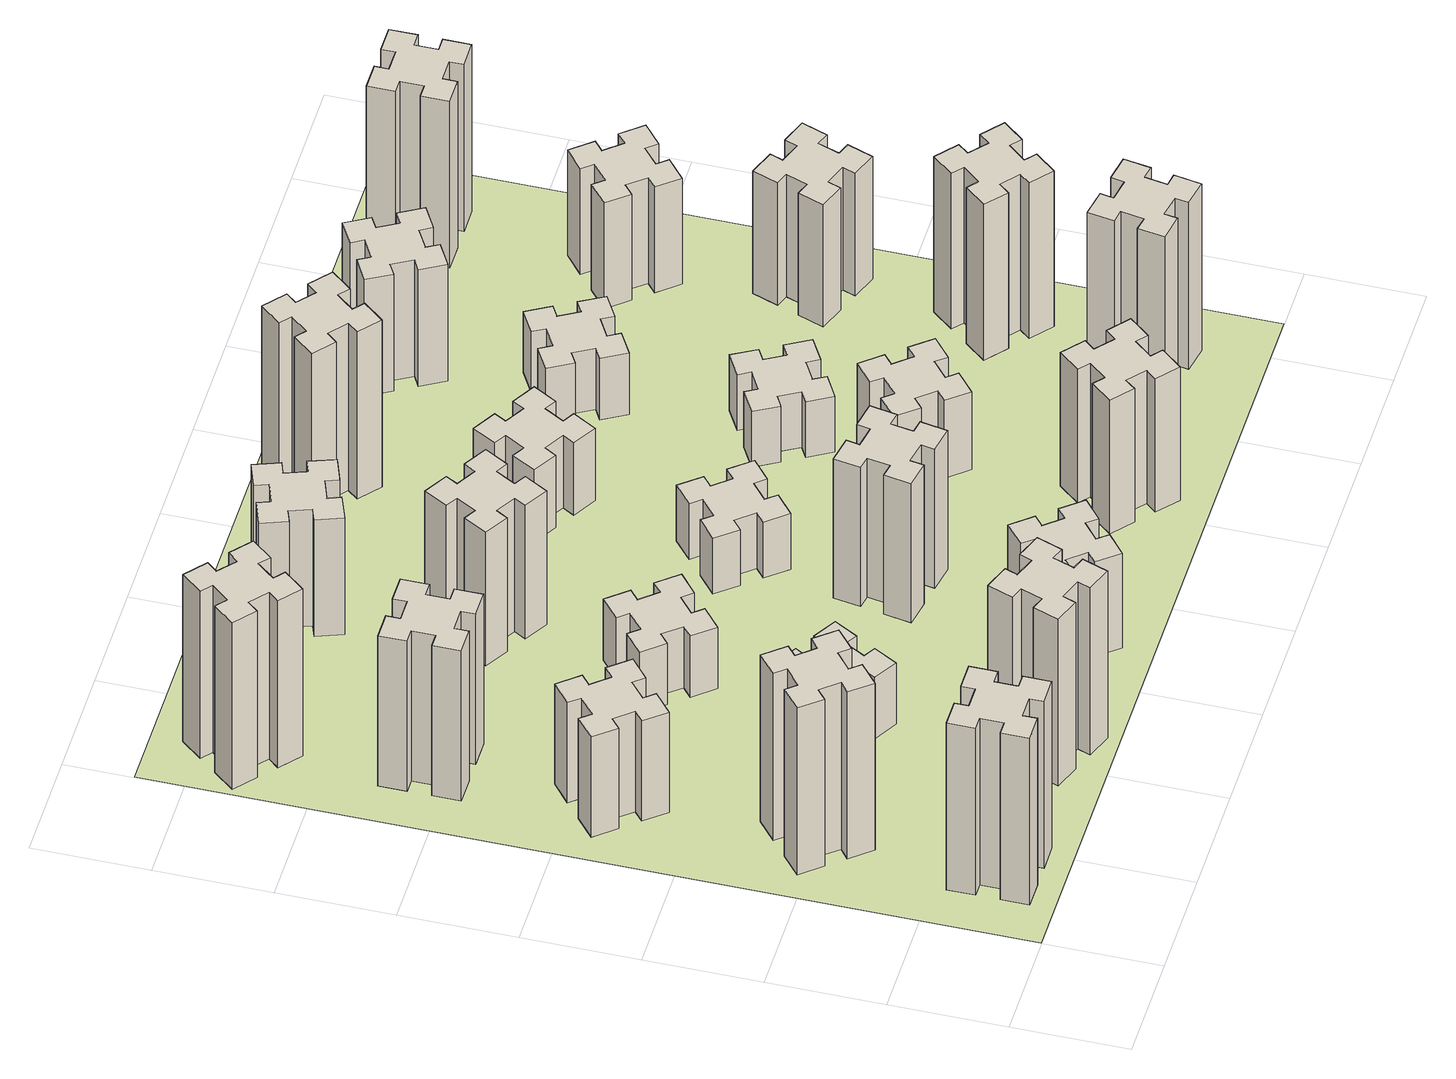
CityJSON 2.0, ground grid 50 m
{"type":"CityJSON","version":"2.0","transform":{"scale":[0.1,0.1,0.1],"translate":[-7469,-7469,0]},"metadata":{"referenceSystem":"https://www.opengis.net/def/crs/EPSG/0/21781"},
"CityObjects":{
"building1":{"type":"Building","attributes":{"class":"1000","function":"1000","usage":"1000","yearOfConstruction":2016,"roofType":"1000","measuredHeight":90,"storeysAboveGround":30,"storeysBelowGround":0},"geometry":[{"type":"Solid","lod":"1","boundaries":[[[[0,1,2,3,4,5,6,7,8,9,10,11,12,13,14,15,16,17,18,19]],[[17,16,20,21]],[[16,15,22,20]],[[15,14,23,22]],[[14,13,24,23]],[[13,12,25,24]],[[12,11,26,25]],[[11,10,27,26]],[[10,9,28,27]],[[9,8,29,28]],[[8,7,30,29]],[[7,6,31,30]],[[6,5,32,31]],[[5,4,33,32]],[[4,3,34,33]],[[3,2,35,34]],[[2,1,36,35]],[[1,0,37,36]],[[0,19,38,37]],[[19,18,39,38]],[[18,17,21,39]],[[24,25,26,27,28,29,30,31,32,33,34,35,36,37,38,39,21,20,22,23]]]]}]},
"building2":{"type":"Building","attributes":{"class":"1000","function":"1000","usage":"1000","yearOfConstruction":2016,"roofType":"1000","measuredHeight":90,"storeysAboveGround":30,"storeysBelowGround":0},"geometry":[{"type":"Solid","lod":"1","boundaries":[[[[40,41,42,43,44,45,46,47,48,49,50,51,52,53,54,55,56,57,58,59]],[[57,56,60,61]],[[56,55,62,60]],[[55,54,63,62]],[[54,53,64,63]],[[53,52,65,64]],[[52,51,66,65]],[[51,50,67,66]],[[50,49,68,67]],[[49,48,69,68]],[[48,47,70,69]],[[47,46,71,70]],[[46,45,72,71]],[[45,44,73,72]],[[44,43,74,73]],[[43,42,75,74]],[[42,41,76,75]],[[41,40,77,76]],[[40,59,78,77]],[[59,58,79,78]],[[58,57,61,79]],[[64,65,66,67,68,69,70,71,72,73,74,75,76,77,78,79,61,60,62,63]]]]}]},
"building3":{"type":"Building","attributes":{"class":"1000","function":"1000","usage":"1000","yearOfConstruction":2016,"roofType":"1000","measuredHeight":54,"storeysAboveGround":30,"storeysBelowGround":0},"geometry":[{"type":"Solid","lod":"1","boundaries":[[[[80,81,82,83,84,85,86,87,88,89,90,91,92,93,94,95,96,97,98,99]],[[97,96,100,101]],[[96,95,102,100]],[[95,94,103,102]],[[94,93,104,103]],[[93,92,105,104]],[[92,91,106,105]],[[91,90,107,106]],[[90,89,108,107]],[[89,88,109,108]],[[88,87,110,109]],[[87,86,111,110]],[[86,85,112,111]],[[85,84,113,112]],[[84,83,114,113]],[[83,82,115,114]],[[82,81,116,115]],[[81,80,117,116]],[[80,99,118,117]],[[99,98,119,118]],[[98,97,101,119]],[[104,105,106,107,108,109,110,111,112,113,114,115,116,117,118,119,101,100,102,103]]]]}]},
"building4":{"type":"Building","attributes":{"class":"1000","function":"1000","usage":"1000","yearOfConstruction":2016,"roofType":"1000","measuredHeight":81,"storeysAboveGround":30,"storeysBelowGround":0},"geometry":[{"type":"Solid","lod":"1","boundaries":[[[[120,121,122,123,124,125,126,127,128,129,130,131,132,133,134,135,136,137,138,139]],[[137,136,140,141]],[[136,135,142,140]],[[135,134,143,142]],[[134,133,144,143]],[[133,132,145,144]],[[132,131,146,145]],[[131,130,147,146]],[[130,129,148,147]],[[129,128,149,148]],[[128,127,150,149]],[[127,126,151,150]],[[126,125,152,151]],[[125,124,153,152]],[[124,123,154,153]],[[123,122,155,154]],[[122,121,156,155]],[[121,120,157,156]],[[120,139,158,157]],[[139,138,159,158]],[[138,137,141,159]],[[144,145,146,147,148,149,150,151,152,153,154,155,156,157,158,159,141,140,142,143]]]]}]},
"building5":{"type":"Building","attributes":{"class":"1000","function":"1000","usage":"1000","yearOfConstruction":2016,"roofType":"1000","measuredHeight":90,"storeysAboveGround":30,"storeysBelowGround":0},"geometry":[{"type":"Solid","lod":"1","boundaries":[[[[160,161,162,163,164,165,166,167,168,169,170,171,172,173,174,175,176,177,178,179]],[[177,176,180,181]],[[176,175,182,180]],[[175,174,183,182]],[[174,173,184,183]],[[173,172,185,184]],[[172,171,186,185]],[[171,170,187,186]],[[170,169,188,187]],[[169,168,189,188]],[[168,167,190,189]],[[167,166,191,190]],[[166,165,192,191]],[[165,164,193,192]],[[164,163,194,193]],[[163,162,195,194]],[[162,161,196,195]],[[161,160,197,196]],[[160,179,198,197]],[[179,178,199,198]],[[178,177,181,199]],[[184,185,186,187,188,189,190,191,192,193,194,195,196,197,198,199,181,180,182,183]]]]}]},
"building6":{"type":"Building","attributes":{"class":"1000","function":"1000","usage":"1000","yearOfConstruction":2016,"roofType":"1000","measuredHeight":90,"storeysAboveGround":30,"storeysBelowGround":0},"geometry":[{"type":"Solid","lod":"1","boundaries":[[[[200,201,202,203,204,205,206,207,208,209,210,211,212,213,214,215,216,217,218,219]],[[217,216,220,221]],[[216,215,222,220]],[[215,214,223,222]],[[214,213,224,223]],[[213,212,225,224]],[[212,211,226,225]],[[211,210,227,226]],[[210,209,228,227]],[[209,208,229,228]],[[208,207,230,229]],[[207,206,231,230]],[[206,205,232,231]],[[205,204,233,232]],[[204,203,234,233]],[[203,202,235,234]],[[202,201,236,235]],[[201,200,237,236]],[[200,219,238,237]],[[219,218,239,238]],[[218,217,221,239]],[[224,225,226,227,228,229,230,231,232,233,234,235,236,237,238,239,221,220,222,223]]]]}]},
"building7":{"type":"Building","attributes":{"class":"1000","function":"1000","usage":"1000","yearOfConstruction":2016,"roofType":"1000","measuredHeight":33,"storeysAboveGround":30,"storeysBelowGround":0},"geometry":[{"type":"Solid","lod":"1","boundaries":[[[[240,241,242,243,244,245,246,247,248,249,250,251,252,253,254,255,256,257,258,259]],[[257,256,260,261]],[[256,255,262,260]],[[255,254,263,262]],[[254,253,264,263]],[[253,252,265,264]],[[252,251,266,265]],[[251,250,267,266]],[[250,249,268,267]],[[249,248,269,268]],[[248,247,270,269]],[[247,246,271,270]],[[246,245,272,271]],[[245,244,273,272]],[[244,243,274,273]],[[243,242,275,274]],[[242,241,276,275]],[[241,240,277,276]],[[240,259,278,277]],[[259,258,279,278]],[[258,257,261,279]],[[264,265,266,267,268,269,270,271,272,273,274,275,276,277,278,279,261,260,262,263]]]]}]},
"building8":{"type":"Building","attributes":{"class":"1000","function":"1000","usage":"1000","yearOfConstruction":2016,"roofType":"1000","measuredHeight":33,"storeysAboveGround":30,"storeysBelowGround":0},"geometry":[{"type":"Solid","lod":"1","boundaries":[[[[280,281,282,283,284,285,286,287,288,289,290,291,292,293,294,295,296,297,298,299]],[[297,296,300,301]],[[296,295,302,300]],[[295,294,303,302]],[[294,293,304,303]],[[293,292,305,304]],[[292,291,306,305]],[[291,290,307,306]],[[290,289,308,307]],[[289,288,309,308]],[[288,287,310,309]],[[287,286,311,310]],[[286,285,312,311]],[[285,284,313,312]],[[284,283,314,313]],[[283,282,315,314]],[[282,281,316,315]],[[281,280,317,316]],[[280,299,318,317]],[[299,298,319,318]],[[298,297,301,319]],[[304,305,306,307,308,309,310,311,312,313,314,315,316,317,318,319,301,300,302,303]]]]}]},
"building9":{"type":"Building","attributes":{"class":"1000","function":"1000","usage":"1000","yearOfConstruction":2016,"roofType":"1000","measuredHeight":51,"storeysAboveGround":30,"storeysBelowGround":0},"geometry":[{"type":"Solid","lod":"1","boundaries":[[[[320,321,322,323,324,325,326,327,328,329,330,331,332,333,334,335,336,337,338,339]],[[337,336,340,341]],[[336,335,342,340]],[[335,334,343,342]],[[334,333,344,343]],[[333,332,345,344]],[[332,331,346,345]],[[331,330,347,346]],[[330,329,348,347]],[[329,328,349,348]],[[328,327,350,349]],[[327,326,351,350]],[[326,325,352,351]],[[325,324,353,352]],[[324,323,354,353]],[[323,322,355,354]],[[322,321,356,355]],[[321,320,357,356]],[[320,339,358,357]],[[339,338,359,358]],[[338,337,341,359]],[[344,345,346,347,348,349,350,351,352,353,354,355,356,357,358,359,341,340,342,343]]]]}]},
"building10":{"type":"Building","attributes":{"class":"1000","function":"1000","usage":"1000","yearOfConstruction":2016,"roofType":"1000","measuredHeight":72,"storeysAboveGround":30,"storeysBelowGround":0},"geometry":[{"type":"Solid","lod":"1","boundaries":[[[[360,361,362,363,364,365,366,367,368,369,370,371,372,373,374,375,376,377,378,379]],[[377,376,380,381]],[[376,375,382,380]],[[375,374,383,382]],[[374,373,384,383]],[[373,372,385,384]],[[372,371,386,385]],[[371,370,387,386]],[[370,369,388,387]],[[369,368,389,388]],[[368,367,390,389]],[[367,366,391,390]],[[366,365,392,391]],[[365,364,393,392]],[[364,363,394,393]],[[363,362,395,394]],[[362,361,396,395]],[[361,360,397,396]],[[360,379,398,397]],[[379,378,399,398]],[[378,377,381,399]],[[384,385,386,387,388,389,390,391,392,393,394,395,396,397,398,399,381,380,382,383]]]]}]},
"building11":{"type":"Building","attributes":{"class":"1000","function":"1000","usage":"1000","yearOfConstruction":2016,"roofType":"1000","measuredHeight":63,"storeysAboveGround":30,"storeysBelowGround":0},"geometry":[{"type":"Solid","lod":"1","boundaries":[[[[400,401,402,403,404,405,406,407,408,409,410,411,412,413,414,415,416,417,418,419]],[[417,416,420,421]],[[416,415,422,420]],[[415,414,423,422]],[[414,413,424,423]],[[413,412,425,424]],[[412,411,426,425]],[[411,410,427,426]],[[410,409,428,427]],[[409,408,429,428]],[[408,407,430,429]],[[407,406,431,430]],[[406,405,432,431]],[[405,404,433,432]],[[404,403,434,433]],[[403,402,435,434]],[[402,401,436,435]],[[401,400,437,436]],[[400,419,438,437]],[[419,418,439,438]],[[418,417,421,439]],[[424,425,426,427,428,429,430,431,432,433,434,435,436,437,438,439,421,420,422,423]]]]}]},
"building12":{"type":"Building","attributes":{"class":"1000","function":"1000","usage":"1000","yearOfConstruction":2016,"roofType":"1000","measuredHeight":75,"storeysAboveGround":30,"storeysBelowGround":0},"geometry":[{"type":"Solid","lod":"1","boundaries":[[[[440,441,442,443,444,445,446,447,448,449,450,451,452,453,454,455,456,457,458,459]],[[457,456,460,461]],[[456,455,462,460]],[[455,454,463,462]],[[454,453,464,463]],[[453,452,465,464]],[[452,451,466,465]],[[451,450,467,466]],[[450,449,468,467]],[[449,448,469,468]],[[448,447,470,469]],[[447,446,471,470]],[[446,445,472,471]],[[445,444,473,472]],[[444,443,474,473]],[[443,442,475,474]],[[442,441,476,475]],[[441,440,477,476]],[[440,459,478,477]],[[459,458,479,478]],[[458,457,461,479]],[[464,465,466,467,468,469,470,471,472,473,474,475,476,477,478,479,461,460,462,463]]]]}]},
"building13":{"type":"Building","attributes":{"class":"1000","function":"1000","usage":"1000","yearOfConstruction":2016,"roofType":"1000","measuredHeight":30,"storeysAboveGround":30,"storeysBelowGround":0},"geometry":[{"type":"Solid","lod":"1","boundaries":[[[[480,481,482,483,484,485,486,487,488,489,490,491,492,493,494,495,496,497,498,499]],[[497,496,500,501]],[[496,495,502,500]],[[495,494,503,502]],[[494,493,504,503]],[[493,492,505,504]],[[492,491,506,505]],[[491,490,507,506]],[[490,489,508,507]],[[489,488,509,508]],[[488,487,510,509]],[[487,486,511,510]],[[486,485,512,511]],[[485,484,513,512]],[[484,483,514,513]],[[483,482,515,514]],[[482,481,516,515]],[[481,480,517,516]],[[480,499,518,517]],[[499,498,519,518]],[[498,497,501,519]],[[504,505,506,507,508,509,510,511,512,513,514,515,516,517,518,519,501,500,502,503]]]]}]},
"building14":{"type":"Building","attributes":{"class":"1000","function":"1000","usage":"1000","yearOfConstruction":2016,"roofType":"1000","measuredHeight":72,"storeysAboveGround":30,"storeysBelowGround":0},"geometry":[{"type":"Solid","lod":"1","boundaries":[[[[520,521,522,523,524,525,526,527,528,529,530,531,532,533,534,535,536,537,538,539]],[[537,536,540,541]],[[536,535,542,540]],[[535,534,543,542]],[[534,533,544,543]],[[533,532,545,544]],[[532,531,546,545]],[[531,530,547,546]],[[530,529,548,547]],[[529,528,549,548]],[[528,527,550,549]],[[527,526,551,550]],[[526,525,552,551]],[[525,524,553,552]],[[524,523,554,553]],[[523,522,555,554]],[[522,521,556,555]],[[521,520,557,556]],[[520,539,558,557]],[[539,538,559,558]],[[538,537,541,559]],[[544,545,546,547,548,549,550,551,552,553,554,555,556,557,558,559,541,540,542,543]]]]}]},
"building15":{"type":"Building","attributes":{"class":"1000","function":"1000","usage":"1000","yearOfConstruction":2016,"roofType":"1000","measuredHeight":39,"storeysAboveGround":30,"storeysBelowGround":0},"geometry":[{"type":"Solid","lod":"1","boundaries":[[[[560,561,562,563,564,565,566,567,568,569,570,571,572,573,574,575,576,577,578,579]],[[577,576,580,581]],[[576,575,582,580]],[[575,574,583,582]],[[574,573,584,583]],[[573,572,585,584]],[[572,571,586,585]],[[571,570,587,586]],[[570,569,588,587]],[[569,568,589,588]],[[568,567,590,589]],[[567,566,591,590]],[[566,565,592,591]],[[565,564,593,592]],[[564,563,594,593]],[[563,562,595,594]],[[562,561,596,595]],[[561,560,597,596]],[[560,579,598,597]],[[579,578,599,598]],[[578,577,581,599]],[[584,585,586,587,588,589,590,591,592,593,594,595,596,597,598,599,581,580,582,583]]]]}]},
"building16":{"type":"Building","attributes":{"class":"1000","function":"1000","usage":"1000","yearOfConstruction":2016,"roofType":"1000","measuredHeight":90,"storeysAboveGround":30,"storeysBelowGround":0},"geometry":[{"type":"Solid","lod":"1","boundaries":[[[[600,601,602,603,604,605,606,607,608,609,610,611,612,613,614,615,616,617,618,619]],[[617,616,620,621]],[[616,615,622,620]],[[615,614,623,622]],[[614,613,624,623]],[[613,612,625,624]],[[612,611,626,625]],[[611,610,627,626]],[[610,609,628,627]],[[609,608,629,628]],[[608,607,630,629]],[[607,606,631,630]],[[606,605,632,631]],[[605,604,633,632]],[[604,603,634,633]],[[603,602,635,634]],[[602,601,636,635]],[[601,600,637,636]],[[600,619,638,637]],[[619,618,639,638]],[[618,617,621,639]],[[624,625,626,627,628,629,630,631,632,633,634,635,636,637,638,639,621,620,622,623]]]]}]},
"building17":{"type":"Building","attributes":{"class":"1000","function":"1000","usage":"1000","yearOfConstruction":2016,"roofType":"1000","measuredHeight":42,"storeysAboveGround":30,"storeysBelowGround":0},"geometry":[{"type":"Solid","lod":"1","boundaries":[[[[640,641,642,643,644,645,646,647,648,649,650,651,652,653,654,655,656,657,658,659]],[[657,656,660,661]],[[656,655,662,660]],[[655,654,663,662]],[[654,653,664,663]],[[653,652,665,664]],[[652,651,666,665]],[[651,650,667,666]],[[650,649,668,667]],[[649,648,669,668]],[[648,647,670,669]],[[647,646,671,670]],[[646,645,672,671]],[[645,644,673,672]],[[644,643,674,673]],[[643,642,675,674]],[[642,641,676,675]],[[641,640,677,676]],[[640,659,678,677]],[[659,658,679,678]],[[658,657,661,679]],[[664,665,666,667,668,669,670,671,672,673,674,675,676,677,678,679,661,660,662,663]]]]}]},
"building18":{"type":"Building","attributes":{"class":"1000","function":"1000","usage":"1000","yearOfConstruction":2016,"roofType":"1000","measuredHeight":30,"storeysAboveGround":30,"storeysBelowGround":0},"geometry":[{"type":"Solid","lod":"1","boundaries":[[[[680,681,682,683,684,685,686,687,688,689,690,691,692,693,694,695,696,697,698,699]],[[697,696,700,701]],[[696,695,702,700]],[[695,694,703,702]],[[694,693,704,703]],[[693,692,705,704]],[[692,691,706,705]],[[691,690,707,706]],[[690,689,708,707]],[[689,688,709,708]],[[688,687,710,709]],[[687,686,711,710]],[[686,685,712,711]],[[685,684,713,712]],[[684,683,714,713]],[[683,682,715,714]],[[682,681,716,715]],[[681,680,717,716]],[[680,699,718,717]],[[699,698,719,718]],[[698,697,701,719]],[[704,705,706,707,708,709,710,711,712,713,714,715,716,717,718,719,701,700,702,703]]]]}]},
"building19":{"type":"Building","attributes":{"class":"1000","function":"1000","usage":"1000","yearOfConstruction":2016,"roofType":"1000","measuredHeight":33,"storeysAboveGround":30,"storeysBelowGround":0},"geometry":[{"type":"Solid","lod":"1","boundaries":[[[[720,721,722,723,724,725,726,727,728,729,730,731,732,733,734,735,736,737,738,739]],[[737,736,740,741]],[[736,735,742,740]],[[735,734,743,742]],[[734,733,744,743]],[[733,732,745,744]],[[732,731,746,745]],[[731,730,747,746]],[[730,729,748,747]],[[729,728,749,748]],[[728,727,750,749]],[[727,726,751,750]],[[726,725,752,751]],[[725,724,753,752]],[[724,723,754,753]],[[723,722,755,754]],[[722,721,756,755]],[[721,720,757,756]],[[720,739,758,757]],[[739,738,759,758]],[[738,737,741,759]],[[744,745,746,747,748,749,750,751,752,753,754,755,756,757,758,759,741,740,742,743]]]]}]},
"building20":{"type":"Building","attributes":{"class":"1000","function":"1000","usage":"1000","yearOfConstruction":2016,"roofType":"1000","measuredHeight":90,"storeysAboveGround":30,"storeysBelowGround":0},"geometry":[{"type":"Solid","lod":"1","boundaries":[[[[760,761,762,763,764,765,766,767,768,769,770,771,772,773,774,775,776,777,778,779]],[[777,776,780,781]],[[776,775,782,780]],[[775,774,783,782]],[[774,773,784,783]],[[773,772,785,784]],[[772,771,786,785]],[[771,770,787,786]],[[770,769,788,787]],[[769,768,789,788]],[[768,767,790,789]],[[767,766,791,790]],[[766,765,792,791]],[[765,764,793,792]],[[764,763,794,793]],[[763,762,795,794]],[[762,761,796,795]],[[761,760,797,796]],[[760,779,798,797]],[[779,778,799,798]],[[778,777,781,799]],[[784,785,786,787,788,789,790,791,792,793,794,795,796,797,798,799,781,780,782,783]]]]}]},
"building21":{"type":"Building","attributes":{"class":"1000","function":"1000","usage":"1000","yearOfConstruction":2016,"roofType":"1000","measuredHeight":63,"storeysAboveGround":30,"storeysBelowGround":0},"geometry":[{"type":"Solid","lod":"1","boundaries":[[[[800,801,802,803,804,805,806,807,808,809,810,811,812,813,814,815,816,817,818,819]],[[817,816,820,821]],[[816,815,822,820]],[[815,814,823,822]],[[814,813,824,823]],[[813,812,825,824]],[[812,811,826,825]],[[811,810,827,826]],[[810,809,828,827]],[[809,808,829,828]],[[808,807,830,829]],[[807,806,831,830]],[[806,805,832,831]],[[805,804,833,832]],[[804,803,834,833]],[[803,802,835,834]],[[802,801,836,835]],[[801,800,837,836]],[[800,819,838,837]],[[819,818,839,838]],[[818,817,821,839]],[[824,825,826,827,828,829,830,831,832,833,834,835,836,837,838,839,821,820,822,823]]]]}]},
"building22":{"type":"Building","attributes":{"class":"1000","function":"1000","usage":"1000","yearOfConstruction":2016,"roofType":"1000","measuredHeight":84,"storeysAboveGround":30,"storeysBelowGround":0},"geometry":[{"type":"Solid","lod":"1","boundaries":[[[[840,841,842,843,844,845,846,847,848,849,850,851,852,853,854,855,856,857,858,859]],[[857,856,860,861]],[[856,855,862,860]],[[855,854,863,862]],[[854,853,864,863]],[[853,852,865,864]],[[852,851,866,865]],[[851,850,867,866]],[[850,849,868,867]],[[849,848,869,868]],[[848,847,870,869]],[[847,846,871,870]],[[846,845,872,871]],[[845,844,873,872]],[[844,843,874,873]],[[843,842,875,874]],[[842,841,876,875]],[[841,840,877,876]],[[840,859,878,877]],[[859,858,879,878]],[[858,857,861,879]],[[864,865,866,867,868,869,870,871,872,873,874,875,876,877,878,879,861,860,862,863]]]]}]},
"building23":{"type":"Building","attributes":{"class":"1000","function":"1000","usage":"1000","yearOfConstruction":2016,"roofType":"1000","measuredHeight":66,"storeysAboveGround":30,"storeysBelowGround":0},"geometry":[{"type":"Solid","lod":"1","boundaries":[[[[880,881,882,883,884,885,886,887,888,889,890,891,892,893,894,895,896,897,898,899]],[[897,896,900,901]],[[896,895,902,900]],[[895,894,903,902]],[[894,893,904,903]],[[893,892,905,904]],[[892,891,906,905]],[[891,890,907,906]],[[890,889,908,907]],[[889,888,909,908]],[[888,887,910,909]],[[887,886,911,910]],[[886,885,912,911]],[[885,884,913,912]],[[884,883,914,913]],[[883,882,915,914]],[[882,881,916,915]],[[881,880,917,916]],[[880,899,918,917]],[[899,898,919,918]],[[898,897,901,919]],[[904,905,906,907,908,909,910,911,912,913,914,915,916,917,918,919,901,900,902,903]]]]}]},
"building24":{"type":"Building","attributes":{"class":"1000","function":"1000","usage":"1000","yearOfConstruction":2016,"roofType":"1000","measuredHeight":57,"storeysAboveGround":30,"storeysBelowGround":0},"geometry":[{"type":"Solid","lod":"1","boundaries":[[[[920,921,922,923,924,925,926,927,928,929,930,931,932,933,934,935,936,937,938,939]],[[937,936,940,941]],[[936,935,942,940]],[[935,934,943,942]],[[934,933,944,943]],[[933,932,945,944]],[[932,931,946,945]],[[931,930,947,946]],[[930,929,948,947]],[[929,928,949,948]],[[928,927,950,949]],[[927,926,951,950]],[[926,925,952,951]],[[925,924,953,952]],[[924,923,954,953]],[[923,922,955,954]],[[922,921,956,955]],[[921,920,957,956]],[[920,939,958,957]],[[939,938,959,958]],[[938,937,941,959]],[[944,945,946,947,948,949,950,951,952,953,954,955,956,957,958,959,941,940,942,943]]]]}]},
"building25":{"type":"Building","attributes":{"class":"1000","function":"1000","usage":"1000","yearOfConstruction":2016,"roofType":"1000","measuredHeight":90,"storeysAboveGround":30,"storeysBelowGround":0},"geometry":[{"type":"Solid","lod":"1","boundaries":[[[[960,961,962,963,964,965,966,967,968,969,970,971,972,973,974,975,976,977,978,979]],[[977,976,980,981]],[[976,975,982,980]],[[975,974,983,982]],[[974,973,984,983]],[[973,972,985,984]],[[972,971,986,985]],[[971,970,987,986]],[[970,969,988,987]],[[969,968,989,988]],[[968,967,990,989]],[[967,966,991,990]],[[966,965,992,991]],[[965,964,993,992]],[[964,963,994,993]],[[963,962,995,994]],[[962,961,996,995]],[[961,960,997,996]],[[960,979,998,997]],[[979,978,999,998]],[[978,977,981,999]],[[984,985,986,987,988,989,990,991,992,993,994,995,996,997,998,999,981,980,982,983]]]]}]},
"landuse1":{"type":"LandUse","attributes":{"name":"plot1","function":"1010"},"geometry":[{"type":"MultiSurface","lod":"1","boundaries":[[[1000,1001,1002,1003]]]}]}
},
"vertices":[
[265,325,0],[265,225,0],[205,225,0],[205,105,0],[325,105,0],[325,165,0],[425,165,0],[425,105,0],[545,105,0],[545,225,0],[485,225,0],[485,325,0],[545,325,0],[545,445,0],[425,445,0],[425,385,0],[325,385,0],[325,445,0],[205,445,0],[205,325,0],[325,385,900],[325,445,900],[425,385,900],[425,445,900],[545,445,900],[545,325,900],[485,325,900],[485,225,900],[545,225,900],[545,105,900],[425,105,900],[425,165,900],[325,165,900],[325,105,900],[205,105,900],[205,225,900],[265,225,900],[265,325,900],[205,325,900],[205,445,900],
[492,1048,0],[427,1124,0],[473,1163,0],[396,1255,0],[304,1178,0],[343,1132,0],[266,1067,0],[228,1113,0],[136,1036,0],[213,944,0],[259,983,0],[323,906,0],[277,868,0],[354,776,0],[446,853,0],[408,899,0],[484,963,0],[523,917,0],[615,994,0],[538,1086,0],[484,963,900],[523,917,900],[408,899,900],[446,853,900],[354,776,900],[277,868,900],[323,906,900],[259,983,900],[213,944,900],[136,1036,900],[228,1113,900],[266,1067,900],[343,1132,900],[304,1178,900],[396,1255,900],[473,1163,900],[427,1124,900],[492,1048,900],[538,1086,900],[615,994,900],
[492,1888,0],[427,1964,0],[473,2003,0],[396,2095,0],[304,2018,0],[343,1972,0],[266,1907,0],[228,1953,0],[136,1876,0],[213,1784,0],[259,1823,0],[323,1746,0],[277,1708,0],[354,1616,0],[446,1693,0],[408,1739,0],[484,1803,0],[523,1757,0],[615,1834,0],[538,1926,0],[484,1803,540],[523,1757,540],[408,1739,540],[446,1693,540],[354,1616,540],[277,1708,540],[323,1746,540],[259,1823,540],[213,1784,540],[136,1876,540],[228,1953,540],[266,1907,540],[343,1972,540],[304,2018,540],[396,2095,540],[473,2003,540],[427,1964,540],[492,1888,540],[538,1926,540],[615,1834,540],
[485,2545,0],[485,2645,0],[545,2645,0],[545,2765,0],[425,2765,0],[425,2705,0],[325,2705,0],[325,2765,0],[205,2765,0],[205,2645,0],[265,2645,0],[265,2545,0],[205,2545,0],[205,2425,0],[325,2425,0],[325,2485,0],[425,2485,0],[425,2425,0],[545,2425,0],[545,2545,0],[425,2485,810],[425,2425,810],[325,2485,810],[325,2425,810],[205,2425,810],[205,2545,810],[265,2545,810],[265,2645,810],[205,2645,810],[205,2765,810],[325,2765,810],[325,2705,810],[425,2705,810],[425,2765,810],[545,2765,810],[545,2645,810],[485,2645,810],[485,2545,810],[545,2545,810],[545,2425,810],
[1029,360,0],[995,266,0],[939,287,0],[897,174,0],[1010,133,0],[1031,189,0],[1125,155,0],[1104,99,0],[1217,57,0],[1258,170,0],[1202,191,0],[1236,285,0],[1292,264,0],[1333,377,0],[1220,418,0],[1200,362,0],[1106,396,0],[1127,452,0],[1014,493,0],[973,380,0],[1106,396,900],[1127,452,900],[1200,362,900],[1220,418,900],[1333,377,900],[1292,264,900],[1236,285,900],[1202,191,900],[1258,170,900],[1217,57,900],[1104,99,900],[1125,155,900],[1031,189,900],[1010,133,900],[897,174,900],[939,287,900],[995,266,900],[1029,360,900],[973,380,900],[1014,493,900],
[384,3387,0],[308,3452,0],[346,3498,0],[254,3575,0],[177,3483,0],[223,3444,0],[159,3368,0],[113,3406,0],[36,3314,0],[128,3237,0],[166,3283,0],[243,3219,0],[204,3173,0],[296,3096,0],[373,3188,0],[327,3226,0],[392,3303,0],[438,3264,0],[515,3356,0],[423,3433,0],[392,3303,900],[438,3264,900],[327,3226,900],[373,3188,900],[296,3096,900],[204,3173,900],[243,3219,900],[166,3283,900],[128,3237,900],[36,3314,900],[113,3406,900],[159,3368,900],[223,3444,900],[177,3483,900],[254,3575,900],[346,3498,900],[308,3452,900],[384,3387,900],[423,3433,900],[515,3356,900],
[1086,1017,0],[1136,1104,0],[1188,1074,0],[1248,1178,0],[1144,1238,0],[1114,1186,0],[1027,1236,0],[1057,1288,0],[953,1348,0],[893,1244,0],[945,1214,0],[895,1127,0],[843,1157,0],[783,1053,0],[887,993,0],[917,1045,0],[1004,995,0],[974,943,0],[1078,883,0],[1138,987,0],[1004,995,330],[974,943,330],[917,1045,330],[887,993,330],[783,1053,330],[843,1157,330],[895,1127,330],[945,1214,330],[893,1244,330],[953,1348,330],[1057,1288,330],[1027,1236,330],[1114,1186,330],[1144,1238,330],[1248,1178,330],[1188,1074,330],[1136,1104,330],[1086,1017,330],[1138,987,330],[1078,883,330],
[1083,1972,0],[1006,1907,0],[968,1953,0],[876,1876,0],[953,1784,0],[999,1823,0],[1063,1746,0],[1017,1708,0],[1094,1616,0],[1186,1693,0],[1148,1739,0],[1224,1803,0],[1263,1757,0],[1355,1834,0],[1278,1926,0],[1232,1888,0],[1167,1964,0],[1213,2003,0],[1136,2095,0],[1044,2018,0],[1167,1964,330],[1213,2003,330],[1232,1888,330],[1278,1926,330],[1355,1834,330],[1263,1757,330],[1224,1803,330],[1148,1739,330],[1186,1693,330],[1094,1616,330],[1017,1708,330],[1063,1746,330],[999,1823,330],[953,1784,330],[876,1876,330],[968,1953,330],[1006,1907,330],[1083,1972,330],[1044,2018,330],[1136,2095,330],
[1639,343,0],[1703,266,0],[1657,228,0],[1734,136,0],[1826,213,0],[1788,259,0],[1864,323,0],[1903,277,0],[1995,354,0],[1918,446,0],[1872,408,0],[1807,484,0],[1853,523,0],[1776,615,0],[1684,538,0],[1723,492,0],[1646,427,0],[1608,473,0],[1516,396,0],[1593,304,0],[1646,427,510],[1608,473,510],[1723,492,510],[1684,538,510],[1776,615,510],[1853,523,510],[1807,484,510],[1872,408,510],[1918,446,510],[1995,354,510],[1903,277,510],[1864,323,510],[1788,259,510],[1826,213,510],[1734,136,510],[1657,228,510],[1703,266,510],[1639,343,510],[1593,304,510],[1516,396,510],
[1314,2666,0],[1227,2716,0],[1257,2768,0],[1153,2828,0],[1093,2724,0],[1145,2694,0],[1095,2607,0],[1043,2637,0],[983,2533,0],[1087,2473,0],[1117,2525,0],[1204,2475,0],[1174,2423,0],[1278,2363,0],[1338,2467,0],[1286,2497,0],[1336,2584,0],[1388,2554,0],[1448,2658,0],[1344,2718,0],[1336,2584,720],[1388,2554,720],[1286,2497,720],[1338,2467,720],[1278,2363,720],[1174,2423,720],[1204,2475,720],[1117,2525,720],[1087,2473,720],[983,2533,720],[1043,2637,720],[1095,2607,720],[1145,2694,720],[1093,2724,720],[1153,2828,720],[1257,2768,720],[1227,2716,720],[1314,2666,720],[1344,2718,720],[1448,2658,720],
[1125,3456,0],[1031,3422,0],[1010,3478,0],[897,3437,0],[939,3324,0],[995,3345,0],[1029,3251,0],[973,3230,0],[1014,3117,0],[1127,3159,0],[1106,3215,0],[1200,3249,0],[1220,3193,0],[1333,3234,0],[1292,3347,0],[1236,3326,0],[1202,3420,0],[1258,3440,0],[1217,3553,0],[1104,3512,0],[1202,3420,630],[1258,3440,630],[1236,3326,630],[1292,3347,630],[1333,3234,630],[1220,3193,630],[1200,3249,630],[1106,3215,630],[1127,3159,630],[1014,3117,630],[973,3230,630],[1029,3251,630],[995,3345,630],[939,3324,630],[897,3437,630],[1010,3478,630],[1031,3422,630],[1125,3456,630],[1104,3512,630],[1217,3553,630],
[1955,1047,0],[1972,1145,0],[2031,1135,0],[2052,1253,0],[1934,1274,0],[1924,1215,0],[1825,1232,0],[1836,1291,0],[1717,1312,0],[1697,1194,0],[1756,1184,0],[1738,1085,0],[1679,1096,0],[1658,977,0],[1777,957,0],[1787,1016,0],[1885,998,0],[1875,939,0],[1993,918,0],[2014,1037,0],[1885,998,750],[1875,939,750],[1787,1016,750],[1777,957,750],[1658,977,750],[1679,1096,750],[1738,1085,750],[1756,1184,750],[1697,1194,750],[1717,1312,750],[1836,1291,750],[1825,1232,750],[1924,1215,750],[1934,1274,750],[2052,1253,750],[2031,1135,750],[1972,1145,750],[1955,1047,750],[2014,1037,750],[1993,918,750],
[1972,1788,0],[1907,1864,0],[1953,1903,0],[1876,1995,0],[1784,1918,0],[1823,1872,0],[1746,1807,0],[1708,1853,0],[1616,1776,0],[1693,1684,0],[1739,1723,0],[1803,1646,0],[1757,1608,0],[1834,1516,0],[1926,1593,0],[1888,1639,0],[1964,1703,0],[2003,1657,0],[2095,1734,0],[2018,1826,0],[1964,1703,300],[2003,1657,300],[1888,1639,300],[1926,1593,300],[1834,1516,300],[1757,1608,300],[1803,1646,300],[1739,1723,300],[1693,1684,300],[1616,1776,300],[1708,1853,300],[1746,1807,300],[1823,1872,300],[1784,1918,300],[1876,1995,300],[1953,1903,300],[1907,1864,300],[1972,1788,300],[2018,1826,300],[2095,1734,300],
[2486,323,0],[2563,259,0],[2524,213,0],[2616,136,0],[2693,228,0],[2647,266,0],[2712,343,0],[2758,304,0],[2835,396,0],[2743,473,0],[2704,427,0],[2628,492,0],[2666,538,0],[2574,615,0],[2497,523,0],[2543,484,0],[2479,408,0],[2433,446,0],[2356,354,0],[2448,277,0],[2479,408,720],[2433,446,720],[2543,484,720],[2497,523,720],[2574,615,720],[2666,538,720],[2628,492,720],[2704,427,720],[2743,473,720],[2835,396,720],[2758,304,720],[2712,343,720],[2647,266,720],[2693,228,720],[2616,136,720],[2524,213,720],[2563,259,720],[2486,323,720],[2448,277,720],[2356,354,720],
[2026,2497,0],[2076,2584,0],[2128,2554,0],[2188,2658,0],[2084,2718,0],[2054,2666,0],[1967,2716,0],[1997,2768,0],[1893,2828,0],[1833,2724,0],[1885,2694,0],[1835,2607,0],[1783,2637,0],[1723,2533,0],[1827,2473,0],[1857,2525,0],[1944,2475,0],[1914,2423,0],[2018,2363,0],[2078,2467,0],[1944,2475,390],[1914,2423,390],[1857,2525,390],[1827,2473,390],[1723,2533,390],[1783,2637,390],[1835,2607,390],[1885,2694,390],[1833,2724,390],[1893,2828,390],[1997,2768,390],[1967,2716,390],[2054,2666,390],[2084,2718,390],[2188,2658,390],[2128,2554,390],[2076,2584,390],[2026,2497,390],[2078,2467,390],[2018,2363,390],
[1746,3383,0],[1823,3319,0],[1784,3273,0],[1876,3196,0],[1953,3288,0],[1907,3326,0],[1972,3403,0],[2018,3364,0],[2095,3456,0],[2003,3533,0],[1964,3487,0],[1888,3552,0],[1926,3598,0],[1834,3675,0],[1757,3583,0],[1803,3544,0],[1739,3468,0],[1693,3506,0],[1616,3414,0],[1708,3337,0],[1739,3468,900],[1693,3506,900],[1803,3544,900],[1757,3583,900],[1834,3675,900],[1926,3598,900],[1888,3552,900],[1964,3487,900],[2003,3533,900],[2095,3456,900],[2018,3364,900],[1972,3403,900],[1907,3326,900],[1953,3288,900],[1876,3196,900],[1784,3273,900],[1823,3319,900],[1746,3383,900],[1708,3337,900],[1616,3414,900],
[2563,1332,0],[2486,1267,0],[2448,1313,0],[2356,1236,0],[2433,1144,0],[2479,1183,0],[2543,1106,0],[2497,1068,0],[2574,976,0],[2666,1053,0],[2628,1099,0],[2704,1163,0],[2743,1117,0],[2835,1194,0],[2758,1286,0],[2712,1248,0],[2647,1324,0],[2693,1363,0],[2616,1455,0],[2524,1378,0],[2647,1324,420],[2693,1363,420],[2712,1248,420],[2758,1286,420],[2835,1194,420],[2743,1117,420],[2704,1163,420],[2628,1099,420],[2666,1053,420],[2574,976,420],[2497,1068,420],[2543,1106,420],[2479,1183,420],[2433,1144,420],[2356,1236,420],[2448,1313,420],[2486,1267,420],[2563,1332,420],[2524,1378,420],[2616,1455,420],
[2475,1744,0],[2525,1657,0],[2473,1627,0],[2533,1523,0],[2637,1583,0],[2607,1635,0],[2694,1685,0],[2724,1633,0],[2828,1693,0],[2768,1797,0],[2716,1767,0],[2666,1854,0],[2718,1884,0],[2658,1988,0],[2554,1928,0],[2584,1876,0],[2497,1826,0],[2467,1878,0],[2363,1818,0],[2423,1714,0],[2497,1826,300],[2467,1878,300],[2584,1876,300],[2554,1928,300],[2658,1988,300],[2718,1884,300],[2666,1854,300],[2716,1767,300],[2768,1797,300],[2828,1693,300],[2724,1633,300],[2694,1685,300],[2607,1635,300],[2637,1583,300],[2533,1523,300],[2473,1627,300],[2525,1657,300],[2475,1744,300],[2423,1714,300],[2363,1818,300],
[2475,2584,0],[2525,2497,0],[2473,2467,0],[2533,2363,0],[2637,2423,0],[2607,2475,0],[2694,2525,0],[2724,2473,0],[2828,2533,0],[2768,2637,0],[2716,2607,0],[2666,2694,0],[2718,2724,0],[2658,2828,0],[2554,2768,0],[2584,2716,0],[2497,2666,0],[2467,2718,0],[2363,2658,0],[2423,2554,0],[2497,2666,330],[2467,2718,330],[2584,2716,330],[2554,2768,330],[2658,2828,330],[2718,2724,330],[2666,2694,330],[2716,2607,330],[2768,2637,330],[2828,2533,330],[2724,2473,330],[2694,2525,330],[2607,2475,330],[2637,2423,330],[2533,2363,330],[2473,2467,330],[2525,2497,330],[2475,2584,330],[2423,2554,330],[2363,2658,330],
[3404,575,0],[3305,592,0],[3316,651,0],[3197,672,0],[3177,554,0],[3236,544,0],[3218,445,0],[3159,456,0],[3138,337,0],[3257,317,0],[3267,376,0],[3365,358,0],[3355,299,0],[3473,278,0],[3494,397,0],[3435,407,0],[3452,505,0],[3511,495,0],[3532,613,0],[3414,634,0],[3452,505,900],[3511,495,900],[3435,407,900],[3494,397,900],[3473,278,900],[3355,299,900],[3365,358,900],[3267,376,900],[3257,317,900],[3138,337,900],[3159,456,900],[3218,445,900],[3236,544,900],[3177,554,900],[3197,672,900],[3316,651,900],[3305,592,900],[3404,575,900],[3414,634,900],[3532,613,900],
[2716,3347,0],[2666,3434,0],[2718,3464,0],[2658,3568,0],[2554,3508,0],[2584,3456,0],[2497,3406,0],[2467,3458,0],[2363,3398,0],[2423,3294,0],[2475,3324,0],[2525,3237,0],[2473,3207,0],[2533,3103,0],[2637,3163,0],[2607,3215,0],[2694,3265,0],[2724,3213,0],[2828,3273,0],[2768,3377,0],[2694,3265,630],[2724,3213,630],[2607,3215,630],[2637,3163,630],[2533,3103,630],[2473,3207,630],[2525,3237,630],[2475,3324,630],[2423,3294,630],[2363,3398,630],[2467,3458,630],[2497,3406,630],[2584,3456,630],[2554,3508,630],[2658,3568,630],[2718,3464,630],[2666,3434,630],[2716,3347,630],[2768,3377,630],[2828,3273,630],
[3487,1006,0],[3552,1083,0],[3598,1044,0],[3675,1136,0],[3583,1213,0],[3544,1167,0],[3468,1232,0],[3506,1278,0],[3414,1355,0],[3337,1263,0],[3383,1224,0],[3319,1148,0],[3273,1186,0],[3196,1094,0],[3288,1017,0],[3326,1063,0],[3403,999,0],[3364,953,0],[3456,876,0],[3533,968,0],[3403,999,840],[3364,953,840],[3326,1063,840],[3288,1017,840],[3196,1094,840],[3273,1186,840],[3319,1148,840],[3383,1224,840],[3337,1263,840],[3414,1355,840],[3506,1278,840],[3468,1232,840],[3544,1167,840],[3583,1213,840],[3675,1136,840],[3598,1044,840],[3552,1083,840],[3487,1006,840],[3533,968,840],[3456,876,840],
[3520,1942,0],[3426,1976,0],[3447,2032,0],[3334,2073,0],[3293,1960,0],[3349,1940,0],[3315,1846,0],[3259,1867,0],[3217,1754,0],[3330,1713,0],[3351,1769,0],[3445,1735,0],[3424,1679,0],[3537,1637,0],[3578,1750,0],[3522,1771,0],[3556,1865,0],[3612,1844,0],[3653,1957,0],[3540,1998,0],[3556,1865,660],[3612,1844,660],[3522,1771,660],[3578,1750,660],[3537,1637,660],[3424,1679,660],[3445,1735,660],[3351,1769,660],[3330,1713,660],[3217,1754,660],[3259,1867,660],[3315,1846,660],[3349,1940,660],[3293,1960,660],[3334,2073,660],[3447,2032,660],[3426,1976,660],[3520,1942,660],[3540,1998,660],[3653,1957,660],
[3219,2563,0],[3283,2486,0],[3237,2448,0],[3314,2356,0],[3406,2433,0],[3368,2479,0],[3444,2543,0],[3483,2497,0],[3575,2574,0],[3498,2666,0],[3452,2628,0],[3387,2704,0],[3433,2743,0],[3356,2835,0],[3264,2758,0],[3303,2712,0],[3226,2647,0],[3188,2693,0],[3096,2616,0],[3173,2524,0],[3226,2647,570],[3188,2693,570],[3303,2712,570],[3264,2758,570],[3356,2835,570],[3433,2743,570],[3387,2704,570],[3452,2628,570],[3498,2666,570],[3575,2574,570],[3483,2497,570],[3444,2543,570],[3368,2479,570],[3406,2433,570],[3314,2356,570],[3237,2448,570],[3283,2486,570],[3219,2563,570],[3173,2524,570],[3096,2616,570],
[3285,3325,0],[3385,3325,0],[3385,3265,0],[3505,3265,0],[3505,3385,0],[3445,3385,0],[3445,3485,0],[3505,3485,0],[3505,3605,0],[3385,3605,0],[3385,3545,0],[3285,3545,0],[3285,3605,0],[3165,3605,0],[3165,3485,0],[3225,3485,0],[3225,3385,0],[3165,3385,0],[3165,3265,0],[3285,3265,0],[3225,3385,900],[3165,3385,900],[3225,3485,900],[3165,3485,900],[3165,3605,900],[3285,3605,900],[3285,3545,900],[3385,3545,900],[3385,3605,900],[3505,3605,900],[3505,3485,900],[3445,3485,900],[3445,3385,900],[3505,3385,900],[3505,3265,900],[3385,3265,900],[3385,3325,900],[3285,3325,900],[3285,3265,900],[3165,3265,900],
[5,3705,0],[3705,3705,0],[3705,5,0],[5,5,0]
]}
